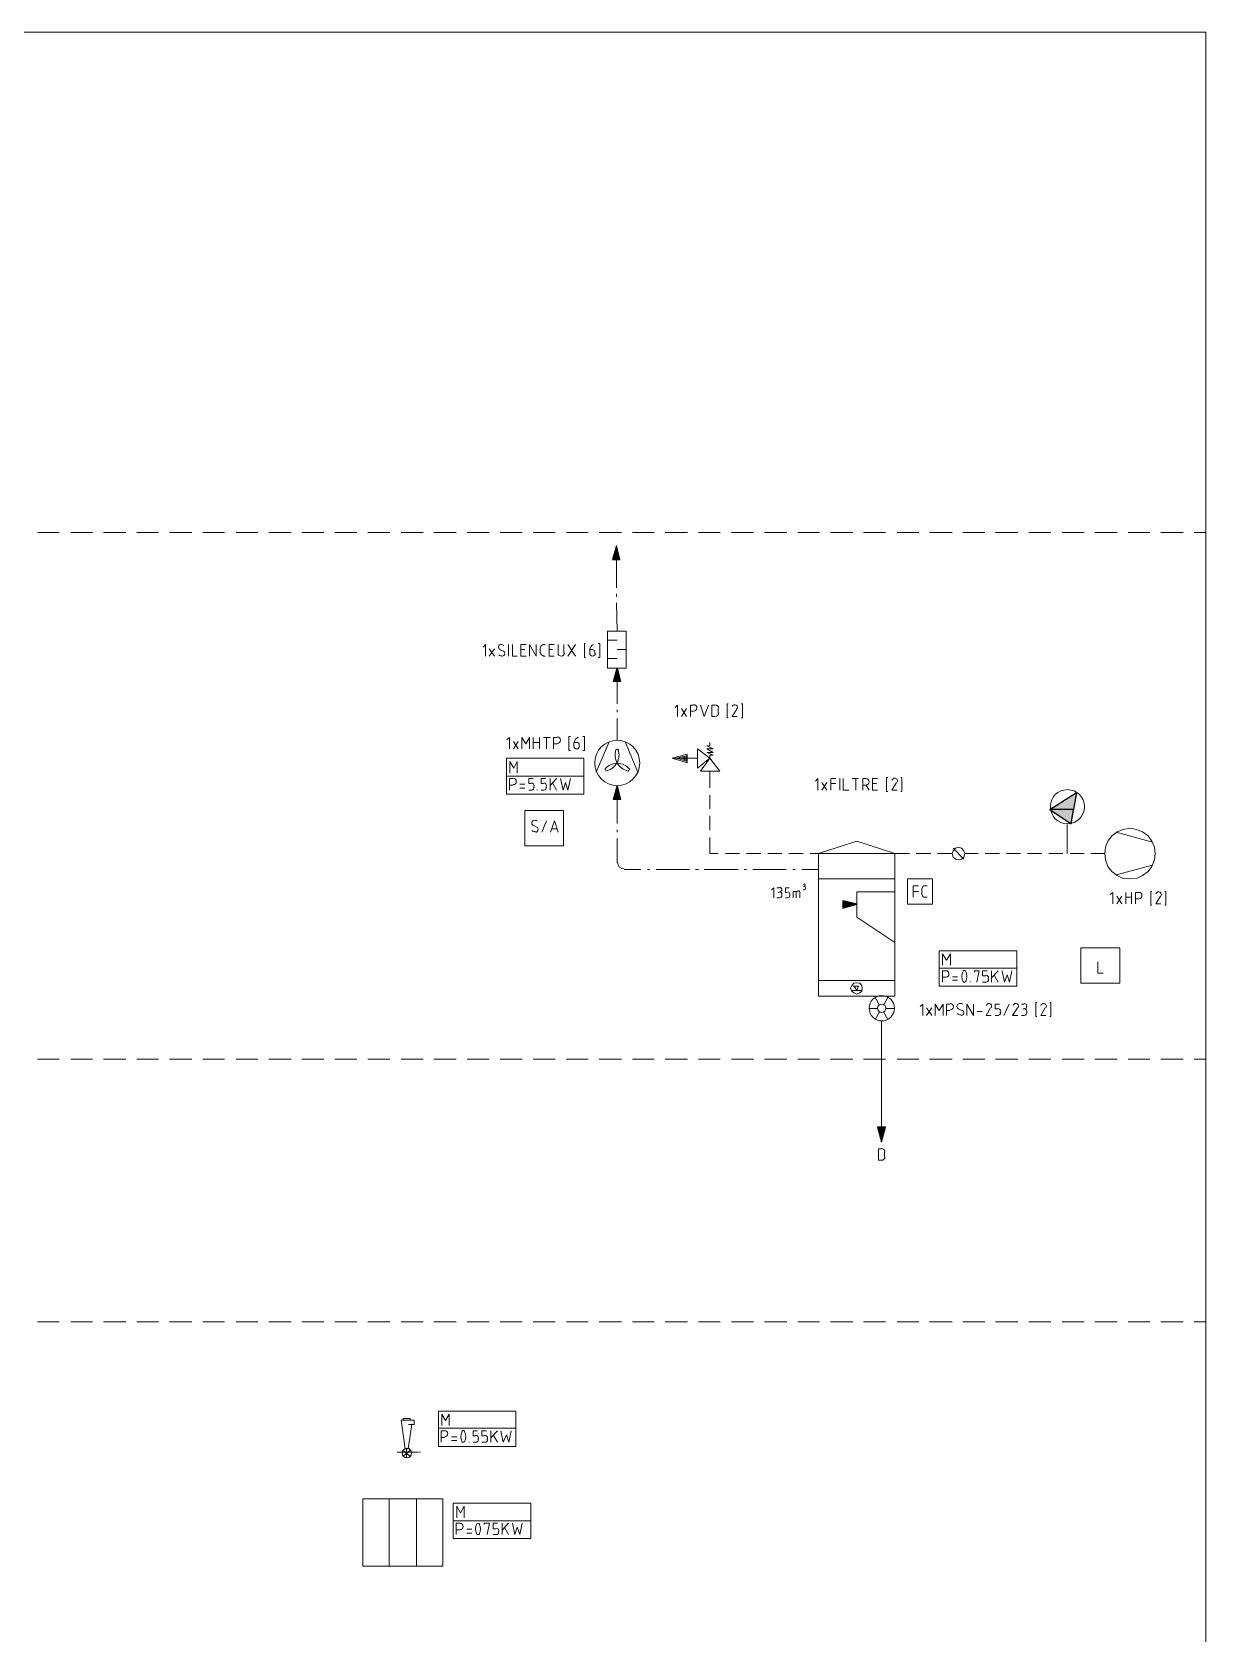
# Model space of a CAD drawing. Header units: millimetres. Extents: x 7 to 416, y 7 to 290.
# Drawn here: x 312.9 to 413.1, y 153.4 to 290.1 of the extents above; entities that cross this region are included whole.
import ezdxf

# ---------------------------------------------------------------- set-up
doc = ezdxf.new("R2010")
doc.units = ezdxf.units.MM
doc.header["$MEASUREMENT"] = 0
doc.layers.get('0').update_dxf_attribs({"linetype": 'CONTINUOUS'})

msp = doc.modelspace()

# ---------------------------------------------------------------- hatches: boundary and pattern name
at = {"true_color": 0x000006}
for points in [[(362.41, 245.07), (363.04, 245.07), (362.75, 246.24)], [(363.09, 234.68), (362.5, 234.68), (362.8, 235.82)], [(363.09, 224.6), (362.5, 224.6), (362.8, 225.74)], [(382.06, 215.96), (382.06, 215.32), (383.25, 215.67)]]:
    msp.add_hatch(color=0, dxfattribs=at).paths.add_polyline_path(points)
at = {"true_color": 0x000007}
h = msp.add_hatch(color=0, dxfattribs=at)
h.paths.add_polyline_path([(402.01, 225.2), (401.76, 223.76), (399.73, 223.76)])
h.paths.add_polyline_path([(401.76, 223.76), (399.73, 223.76), (401.55, 222.53)])
msp.add_hatch(color=0, dxfattribs=at).paths.add_polyline_path([(385.71, 196.64), (385.03, 196.64), (385.36, 195.38)])

# ---------------------------------------------------------------- linework, layer by layer
at = {"color": 0, "linetype": 'Continuous', "lineweight": 15, "true_color": 0x000007}
for points in [[(6.68, 6.59), (413.06, 6.59), (413.06, 290.09), (6.68, 290.09)], [(367.49, 228.12), (368.77, 228.46), (368.77, 227.73)], [(402.01, 225.2), (399.73, 223.76), (401.55, 222.53)], [(408.74, 219.98), (408.66, 220.53), (408.45, 221.04), (408.12, 221.51), (407.65, 221.85), (407.14, 222.05), (406.59, 222.15), (406, 222.05), (405.48, 221.85), (405.02, 221.51), (404.69, 221.04), (404.48, 220.53), (404.43, 219.98), (404.48, 219.44), (404.69, 218.88), (405.02, 218.46), (405.48, 218.11), (406, 217.87), (406.59, 217.82), (407.14, 217.87), (407.65, 218.11), (408.12, 218.46), (408.45, 218.88), (408.66, 219.44)], [(387.57, 215.67), (389.73, 215.67), (389.73, 217.82), (387.57, 217.82)], [(387.57, 215.67), (389.73, 215.67), (389.73, 217.82), (387.57, 217.82)], [(383.71, 208.5), (383.68, 208.72), (383.51, 208.93), (383.25, 208.96), (383, 208.93), (382.83, 208.72), (382.73, 208.5), (382.83, 208.25), (383, 208.09), (383.25, 208), (383.51, 208.09), (383.68, 208.25)]]:
    msp.add_lwpolyline(points, close=True, dxfattribs=at)
at = {"color": 0, "linetype": 'Continuous', "lineweight": 20, "true_color": 0xbababa}
for points in [[(313.32, 247.38), (315.17, 247.38), (315.17, 247.38)], [(316.15, 247.38), (318.02, 247.38), (318.02, 247.38)], [(318.95, 247.38), (320.85, 247.38), (320.85, 247.38)], [(321.79, 247.38), (323.65, 247.38), (323.65, 247.38)], [(324.59, 247.38), (326.49, 247.38), (326.49, 247.38)], [(327.42, 247.38), (329.29, 247.38), (329.29, 247.38)], [(330.27, 247.38), (332.12, 247.38), (332.12, 247.38)], [(333.06, 247.38), (334.96, 247.38), (334.96, 247.38)], [(335.89, 247.38), (337.76, 247.38), (337.76, 247.38)], [(338.69, 247.38), (340.59, 247.38), (340.59, 247.38)], [(341.53, 247.38), (343.39, 247.38), (343.39, 247.38)], [(344.36, 247.38), (346.23, 247.38), (346.23, 247.38)], [(347.16, 247.38), (349.06, 247.38), (349.06, 247.38)], [(350, 247.38), (351.86, 247.38), (351.86, 247.38)], [(352.8, 247.38), (354.7, 247.38), (354.7, 247.38)], [(355.63, 247.38), (357.5, 247.38), (357.5, 247.38)], [(358.48, 247.38), (360.33, 247.38), (360.33, 247.38)], [(361.27, 247.38), (363.18, 247.38), (363.18, 247.38)], [(364.1, 247.38), (365.97, 247.38), (365.97, 247.38)], [(366.9, 247.38), (368.8, 247.38), (368.8, 247.38)], [(369.74, 247.38), (371.6, 247.38), (371.6, 247.38)], [(372.57, 247.38), (374.44, 247.38), (374.44, 247.38)], [(375.37, 247.38), (377.27, 247.38), (377.27, 247.38)], [(378.22, 247.38), (380.07, 247.38), (380.07, 247.38)], [(381, 247.38), (382.92, 247.38), (382.92, 247.38)], [(383.84, 247.38), (385.71, 247.38), (385.71, 247.38)], [(386.69, 247.38), (388.54, 247.38), (388.54, 247.38)], [(389.47, 247.38), (391.39, 247.38), (391.39, 247.38)], [(392.31, 247.38), (394.18, 247.38), (394.18, 247.38)], [(395.11, 247.38), (397.01, 247.38), (397.01, 247.38)], [(397.94, 247.38), (399.81, 247.38), (399.81, 247.38)], [(400.79, 247.38), (402.66, 247.38), (402.66, 247.38)], [(403.58, 247.38), (405.48, 247.38), (405.48, 247.38)], [(406.41, 247.38), (408.28, 247.38), (408.28, 247.38)], [(409.21, 247.38), (411.13, 247.38), (411.13, 247.38)], [(412.05, 247.38), (413.06, 247.38), (413.06, 247.38)], [(313.32, 202.44), (315.17, 202.44), (315.17, 202.44)], [(316.15, 202.44), (318.02, 202.44), (318.02, 202.44)], [(318.95, 202.44), (320.85, 202.44), (320.85, 202.44)], [(321.79, 202.44), (323.65, 202.44), (323.65, 202.44)], [(324.59, 202.44), (326.49, 202.44), (326.49, 202.44)], [(327.42, 202.44), (329.29, 202.44), (329.29, 202.44)], [(330.27, 202.44), (332.12, 202.44), (332.12, 202.44)], [(333.06, 202.44), (334.96, 202.44), (334.96, 202.44)], [(335.89, 202.44), (337.76, 202.44), (337.76, 202.44)], [(338.69, 202.44), (340.59, 202.44), (340.59, 202.44)], [(341.53, 202.44), (343.39, 202.44), (343.39, 202.44)], [(344.36, 202.44), (346.23, 202.44), (346.23, 202.44)], [(347.16, 202.44), (349.06, 202.44), (349.06, 202.44)], [(350, 202.44), (351.86, 202.44), (351.86, 202.44)], [(352.8, 202.44), (354.7, 202.44), (354.7, 202.44)], [(355.63, 202.44), (357.5, 202.44), (357.5, 202.44)], [(358.48, 202.44), (360.33, 202.44), (360.33, 202.44)], [(361.27, 202.44), (363.18, 202.44), (363.18, 202.44)], [(364.1, 202.44), (365.97, 202.44), (365.97, 202.44)], [(366.9, 202.44), (368.8, 202.44), (368.8, 202.44)], [(369.74, 202.44), (371.6, 202.44), (371.6, 202.44)], [(372.57, 202.44), (374.44, 202.44), (374.44, 202.44)], [(375.37, 202.44), (377.27, 202.44), (377.27, 202.44)], [(378.22, 202.44), (380.07, 202.44), (380.07, 202.44)], [(381, 202.44), (382.92, 202.44), (382.92, 202.44)], [(383.84, 202.44), (385.71, 202.44), (385.71, 202.44)], [(386.69, 202.44), (388.54, 202.44), (388.54, 202.44)], [(389.47, 202.44), (391.39, 202.44), (391.39, 202.44)], [(392.31, 202.44), (394.18, 202.44), (394.18, 202.44)], [(395.11, 202.44), (397.01, 202.44), (397.01, 202.44)], [(397.94, 202.44), (399.81, 202.44), (399.81, 202.44)], [(400.79, 202.44), (402.66, 202.44), (402.66, 202.44)], [(403.58, 202.44), (405.48, 202.44), (405.48, 202.44)], [(406.41, 202.44), (408.28, 202.44), (408.28, 202.44)], [(409.21, 202.44), (411.13, 202.44), (411.13, 202.44)], [(412.05, 202.44), (413.06, 202.44), (413.06, 202.44)], [(313.32, 180.04), (315.17, 180.04), (315.17, 180.04)], [(316.15, 180.04), (318.02, 180.04), (318.02, 180.04)], [(318.95, 180.04), (320.85, 180.04), (320.85, 180.04)], [(321.79, 180.04), (323.65, 180.04), (323.65, 180.04)], [(324.59, 180.04), (326.49, 180.04), (326.49, 180.04)], [(327.42, 180.04), (329.29, 180.04), (329.29, 180.04)], [(330.27, 180.04), (332.12, 180.04), (332.12, 180.04)], [(333.06, 180.04), (334.96, 180.04), (334.96, 180.04)], [(335.89, 180.04), (337.76, 180.04), (337.76, 180.04)], [(338.69, 180.04), (340.59, 180.04), (340.59, 180.04)], [(341.53, 180.04), (343.39, 180.04), (343.39, 180.04)], [(344.36, 180.04), (346.23, 180.04), (346.23, 180.04)], [(347.16, 180.04), (349.06, 180.04), (349.06, 180.04)], [(350, 180.04), (351.86, 180.04), (351.86, 180.04)], [(352.8, 180.04), (354.7, 180.04), (354.7, 180.04)], [(355.63, 180.04), (357.5, 180.04), (357.5, 180.04)], [(358.48, 180.04), (360.33, 180.04), (360.33, 180.04)], [(361.27, 180.04), (363.18, 180.04), (363.18, 180.04)], [(364.1, 180.04), (365.97, 180.04), (365.97, 180.04)], [(366.9, 180.04), (368.8, 180.04), (368.8, 180.04)], [(369.74, 180.04), (371.6, 180.04), (371.6, 180.04)], [(372.57, 180.04), (374.44, 180.04), (374.44, 180.04)], [(375.37, 180.04), (377.27, 180.04), (377.27, 180.04)], [(378.22, 180.04), (380.07, 180.04), (380.07, 180.04)], [(381, 180.04), (382.92, 180.04), (382.92, 180.04)], [(383.84, 180.04), (385.71, 180.04), (385.71, 180.04)], [(386.69, 180.04), (388.54, 180.04), (388.54, 180.04)], [(389.47, 180.04), (391.39, 180.04), (391.39, 180.04)], [(392.31, 180.04), (394.18, 180.04), (394.18, 180.04)], [(395.11, 180.04), (397.01, 180.04), (397.01, 180.04)], [(397.94, 180.04), (399.81, 180.04), (399.81, 180.04)], [(400.79, 180.04), (402.66, 180.04), (402.66, 180.04)], [(403.58, 180.04), (405.48, 180.04), (405.48, 180.04)], [(406.41, 180.04), (408.28, 180.04), (408.28, 180.04)], [(409.21, 180.04), (411.13, 180.04), (411.13, 180.04)], [(412.05, 180.04), (413.06, 180.04), (413.06, 180.04)]]:
    msp.add_lwpolyline(points, dxfattribs=at)
at = {"color": 0, "linetype": 'Continuous', "lineweight": -2, "true_color": 0x000006}
for points in [[(362.41, 245.07), (363.04, 245.07), (362.75, 246.24)], [(363.09, 234.68), (362.5, 234.68), (362.8, 235.82)], [(363.09, 224.6), (362.5, 224.6), (362.8, 225.74)], [(382.06, 215.96), (382.06, 215.32), (383.25, 215.67)]]:
    msp.add_lwpolyline(points, close=True, dxfattribs=at)
at = {"color": 0, "linetype": 'Continuous', "lineweight": 15, "true_color": 0x000006}
for points in [[(362.75, 242.65), (362.75, 245.07), (362.75, 245.07)], [(362.75, 241.89), (362.75, 242.14), (362.75, 242.14)], [(362.8, 238.96), (362.75, 241.38), (362.75, 241.38)], [(362.8, 238.2), (361.98, 238.2), (361.98, 238.2)], [(362.8, 236.63), (361.98, 236.63), (361.98, 236.63)], [(363.56, 237.39), (362.8, 237.39), (362.8, 237.39)], [(362.8, 232.77), (362.8, 234.68), (362.8, 234.68)], [(362.8, 232.06), (362.8, 232.26), (362.8, 232.26)], [(362.8, 229.65), (362.8, 231.5), (362.8, 231.5)], [(361.01, 226.93), (362.12, 229.51), (362.12, 229.51)], [(363.47, 229.51), (364.57, 226.93), (364.57, 226.93)], [(363.85, 227.23), (363.84, 227.23), (363.84, 227.23)], [(370.7, 225.61), (370.7, 227.02), (370.7, 227.02)], [(362.8, 222.56), (362.8, 224.6), (362.8, 224.6)], [(370.7, 223.79), (370.7, 224.98), (370.7, 224.98)], [(370.7, 221.97), (370.7, 223.21), (370.7, 223.21)], [(362.8, 221.8), (362.8, 222.02), (362.8, 222.02)], [(362.8, 219.22), (362.8, 221.26), (362.8, 221.26)], [(371.43, 219.98), (370.7, 219.98), (370.7, 221.37)], [(392.4, 219.52), (391.47, 220.45), (391.47, 220.45)], [(373.25, 219.98), (372.06, 219.98), (372.06, 219.98)], [(375.07, 219.98), (373.85, 219.98), (373.85, 219.98)], [(376.86, 219.98), (375.67, 219.98), (375.67, 219.98)], [(378.68, 219.98), (377.44, 219.98), (377.44, 219.98)], [(379.99, 219.98), (379.28, 219.98), (379.28, 219.98)], [(386.51, 219.98), (387.75, 219.98), (387.75, 219.98)], [(388.33, 219.98), (389.57, 219.98), (389.57, 219.98)], [(390.15, 219.98), (391.39, 219.98), (391.39, 219.98)], [(392.48, 219.98), (393.62, 219.98), (393.62, 219.98)], [(394.22, 219.98), (395.44, 219.98), (395.44, 219.98)], [(396.04, 219.98), (397.23, 219.98), (397.23, 219.98)], [(397.82, 219.98), (399.05, 219.98), (399.05, 219.98)], [(399.64, 219.98), (400.84, 219.98), (400.84, 219.98)], [(401.46, 219.98), (402.66, 219.98), (402.66, 219.98)], [(403.23, 219.98), (404.43, 219.98), (404.43, 219.98)], [(364.83, 218.63), (363.39, 218.63), (363.39, 218.63)], [(365.59, 218.63), (365.38, 218.63), (365.38, 218.63)], [(368.97, 218.63), (366.14, 218.63), (366.14, 218.63)], [(369.74, 218.63), (369.48, 218.63), (369.48, 218.63)], [(373.12, 218.63), (370.24, 218.63), (370.24, 218.63)], [(373.85, 218.63), (373.63, 218.63), (373.63, 218.63)], [(377.24, 218.63), (374.39, 218.63), (374.39, 218.63)], [(378, 218.63), (377.79, 218.63), (377.79, 218.63)], [(379.99, 218.63), (378.55, 218.63), (378.55, 218.63)], [(403.83, 210.75), (403.83, 209.77), (404.29, 209.77)]]:
    msp.add_lwpolyline(points, dxfattribs=at)
at = {"color": 0, "linetype": 'Continuous', "lineweight": 15, "true_color": 0x000007}
for points in [[(360.11, 237.9), (360, 237.9), (360, 236.71), (360.11, 236.71)], [(361.17, 237.9), (361.31, 237.9), (361.31, 236.71), (361.17, 236.71)], [(351.56, 236.84), (351.56, 237.82), (351.35, 237.61)], [(351.86, 236.84), (352.32, 237.47), (352.32, 237.47)], [(351.86, 237.47), (352.32, 236.84), (352.32, 236.84)], [(352.75, 237.39), (353.05, 237.26), (353.05, 237.26)], [(353.51, 236.84), (353.51, 237.82), (353.51, 237.82)], [(353.86, 237.82), (353.86, 236.84), (354.27, 236.84)], [(355.03, 236.84), (354.57, 236.84), (354.57, 237.82), (355.03, 237.82)], [(354.92, 237.39), (354.57, 237.39), (354.57, 237.39)], [(355.33, 236.84), (355.33, 237.82), (355.88, 236.84), (355.88, 237.82)], [(356.23, 237.09), (356.23, 237.56), (356.23, 237.56)], [(356.47, 237.82), (356.64, 237.82), (356.64, 237.82)], [(356.64, 236.84), (356.47, 236.84), (356.47, 236.84)], [(357.42, 236.84), (356.99, 236.84), (356.99, 237.82), (357.42, 237.82)], [(357.29, 237.39), (356.99, 237.39), (356.99, 237.39)], [(357.75, 237.82), (357.75, 237.09), (357.75, 237.09)], [(358.26, 237.09), (358.26, 237.82), (358.26, 237.82)], [(358.59, 237.82), (359.24, 236.84), (359.24, 236.84)], [(359.24, 237.82), (358.59, 236.84), (358.59, 236.84)], [(360.46, 237.39), (360.46, 237.06), (360.46, 237.06)], [(360.68, 237.39), (360.46, 237.39), (360.46, 237.39)], [(360.88, 237.06), (360.88, 237.14), (360.88, 237.14)], [(367.96, 231.68), (367.96, 232.64), (367.74, 232.44)], [(369.07, 231.68), (369.07, 232.64), (369.31, 232.64)], [(369.91, 232.64), (370.24, 231.68), (370.59, 232.64)], [(371.13, 232.64), (370.89, 232.64), (370.89, 231.68)], [(372.28, 232.77), (372.19, 232.77), (372.19, 231.58), (372.28, 231.58)], [(373.38, 232.77), (373.5, 232.77), (373.5, 231.58), (373.38, 231.58)], [(368.29, 231.68), (368.72, 232.36), (368.72, 232.36)], [(368.29, 232.36), (368.72, 231.68), (368.72, 231.68)], [(369.31, 232.15), (369.07, 232.15), (369.07, 232.15)], [(370.89, 231.68), (371.13, 231.68), (371.13, 231.68)], [(371.43, 231.96), (371.43, 232.36), (371.43, 232.36)], [(373.04, 232.36), (372.62, 231.68), (373.04, 231.68)], [(353.6, 228.92), (353.6, 229.89), (353.38, 229.68)], [(354.65, 228.92), (354.65, 229.89), (355, 229.35), (355.33, 229.89), (355.33, 228.92)], [(355.63, 228.92), (355.63, 229.89), (355.63, 229.89)], [(356.18, 229.89), (356.18, 228.92), (356.18, 228.92)], [(356.52, 229.89), (357.07, 229.89), (357.07, 229.89)], [(356.77, 228.92), (356.77, 229.89), (356.77, 229.89)], [(357.37, 228.92), (357.37, 229.89), (357.67, 229.89)], [(358.81, 229.98), (358.68, 229.98), (358.68, 228.79), (358.81, 228.79)], [(359.87, 229.98), (360, 229.98), (360, 228.79), (359.87, 228.79)], [(353.94, 228.92), (354.36, 229.56), (354.36, 229.56)], [(353.94, 229.56), (354.36, 228.92), (354.36, 228.92)], [(355.63, 229.46), (356.18, 229.46), (356.18, 229.46)], [(357.67, 229.35), (357.37, 229.35), (357.37, 229.35)], [(359.11, 229.46), (359.11, 229.13), (359.11, 229.13)], [(359.32, 229.46), (359.11, 229.46), (359.11, 229.46)], [(359.57, 229.13), (359.57, 229.27), (359.57, 229.27)], [(367.49, 228.12), (368.29, 228.12), (368.59, 227.99), (368.59, 228.21), (368.29, 228.12), (367.87, 228.12), (368.69, 228.32), (368.69, 227.86), (367.87, 228.12)], [(371.56, 227.02), (370.7, 228.12), (369.65, 227.26), (369.65, 228.92), (370.7, 228.12), (370.7, 228.37), (371, 228.37), (370.46, 228.62), (371, 228.62), (370.46, 228.92), (371, 228.92), (370.46, 229.18), (370.7, 229.18), (370.7, 229.46)], [(368.34, 228.12), (368.29, 228.12), (368.29, 228.12)], [(368.34, 228.12), (369.65, 228.12), (369.65, 228.12)], [(371.56, 227.02), (369.91, 227.02), (370.7, 228.12)], [(379.94, 225.41), (379.94, 226.39), (379.74, 226.17)], [(380.28, 225.41), (380.71, 226.04), (380.71, 226.04)], [(380.28, 226.04), (380.71, 225.41), (380.71, 225.41)], [(381.05, 225.41), (381.05, 226.39), (381.48, 226.39)], [(381.05, 225.96), (381.48, 225.96), (381.48, 225.96)], [(381.81, 225.41), (381.81, 226.39), (381.81, 226.39)], [(382.1, 226.39), (382.1, 225.41), (382.57, 225.41)], [(382.87, 226.39), (383.41, 226.39), (383.41, 226.39)], [(383.16, 225.41), (383.16, 226.39), (383.16, 226.39)], [(383.76, 225.41), (383.76, 226.39), (384.01, 226.39)], [(384.01, 225.82), (383.76, 225.82), (383.76, 225.82)], [(384.06, 225.82), (384.31, 225.41), (384.31, 225.41)], [(385.03, 225.41), (384.6, 225.41), (384.6, 226.39), (385.03, 226.39)], [(384.95, 225.96), (384.6, 225.96), (384.6, 225.96)], [(385.91, 226.47), (385.79, 226.47), (385.79, 225.28), (385.91, 225.28)], [(386.64, 226.04), (386.26, 225.41), (386.69, 225.41)], [(387.02, 226.47), (387.1, 226.47), (387.1, 225.28), (387.02, 225.28)], [(401.22, 219.98), (401.22, 222.48), (401.22, 222.48)], [(408.5, 220.96), (405.4, 221.8), (405.4, 221.8)], [(386.51, 219.98), (383.25, 221.04), (379.99, 219.98), (379.99, 209.15), (386.51, 209.15)], [(386.51, 219.98), (383.25, 221.04), (379.99, 219.98), (379.99, 209.15), (386.51, 209.15)], [(379.99, 219.98), (386.51, 219.98), (386.51, 219.98)], [(379.99, 219.98), (386.51, 219.98), (386.51, 219.98)], [(386.51, 219.98), (386.51, 209.15), (386.51, 209.15)], [(386.51, 219.98), (386.51, 209.15), (386.51, 209.15)], [(408.5, 219.01), (405.4, 218.16), (405.4, 218.16)], [(379.99, 217.82), (386.51, 217.82), (386.51, 217.82)], [(379.99, 217.82), (386.51, 217.82), (386.51, 217.82)], [(386.51, 216.72), (383.25, 216.72), (383.25, 214.56), (386.51, 212.41)], [(386.51, 216.72), (383.25, 216.72), (383.25, 214.56), (386.51, 212.41)], [(388.08, 216.26), (388.08, 217.24), (388.51, 217.24)], [(388.08, 216.26), (388.08, 217.24), (388.51, 217.24)], [(388.08, 216.76), (388.51, 216.76), (388.51, 216.76)], [(388.08, 216.76), (388.51, 216.76), (388.51, 216.76)], [(388.81, 216.48), (388.81, 216.97), (388.81, 216.97)], [(388.81, 216.48), (388.81, 216.97), (388.81, 216.97)], [(389.05, 217.24), (389.27, 217.24), (389.27, 217.24)], [(389.05, 217.24), (389.27, 217.24), (389.27, 217.24)], [(389.27, 216.26), (389.05, 216.26), (389.05, 216.26)], [(389.27, 216.26), (389.05, 216.26), (389.05, 216.26)], [(405.1, 215.7), (405.1, 216.67), (404.89, 216.48)], [(405.45, 215.7), (405.87, 216.34), (405.87, 216.34)], [(405.45, 216.34), (405.87, 215.7), (405.87, 215.7)], [(406.21, 215.7), (406.21, 216.67), (406.21, 216.67)], [(406.21, 216.26), (406.71, 216.26), (406.71, 216.26)], [(406.71, 216.67), (406.71, 215.7), (406.71, 215.7)], [(407.06, 215.7), (407.06, 216.67), (407.3, 216.67)], [(407.3, 216.13), (407.06, 216.13), (407.06, 216.13)], [(408.45, 216.76), (408.36, 216.76), (408.36, 215.58), (408.45, 215.58)], [(409.17, 216.34), (408.79, 215.7), (409.21, 215.7)], [(409.56, 216.76), (409.64, 216.76), (409.64, 215.58), (409.56, 215.58)], [(379.99, 209.15), (379.99, 207.82), (386.51, 207.82), (386.51, 209.15)], [(383.68, 208.29), (382.83, 208.29), (382.83, 208.29)], [(382.95, 208.67), (383.41, 208.67), (383.25, 208.29), (383.03, 208.67)], [(384.31, 206.76), (385.03, 206.76), (385.03, 206.76)], [(384.31, 206.76), (385.03, 206.76), (385.03, 206.76)], [(385.2, 207.06), (384.82, 207.71), (384.82, 207.71)], [(385.2, 207.06), (384.82, 207.71), (384.82, 207.71)], [(384.82, 205.84), (385.2, 206.47), (385.2, 206.47)], [(384.82, 205.84), (385.2, 206.47), (385.2, 206.47)], [(385.53, 207.06), (385.91, 207.71), (385.91, 207.71)], [(385.53, 207.06), (385.91, 207.71), (385.91, 207.71)], [(385.91, 205.84), (385.53, 206.47), (385.53, 206.47)], [(385.91, 205.84), (385.53, 206.47), (385.53, 206.47)], [(385.71, 206.76), (386.47, 206.76), (386.47, 206.76)], [(385.71, 206.76), (386.47, 206.76), (386.47, 206.76)], [(388.89, 206.17), (388.89, 207.14), (388.67, 206.95)], [(389.22, 206.17), (389.65, 206.81), (389.65, 206.81)], [(389.22, 206.81), (389.65, 206.17), (389.65, 206.17)], [(389.95, 206.17), (389.95, 207.14), (390.28, 206.6), (390.63, 207.14), (390.63, 206.17)], [(390.92, 206.17), (390.92, 207.14), (391.21, 207.14)], [(391.21, 206.6), (390.92, 206.6), (390.92, 206.6)], [(391.93, 206.73), (392.23, 206.6), (392.23, 206.6)], [(392.64, 206.17), (392.64, 207.14), (393.21, 206.17), (393.21, 207.14)], [(393.54, 206.51), (393.97, 206.51), (393.97, 206.51)], [(394.68, 206.81), (394.3, 206.17), (394.73, 206.17)], [(395.28, 206.73), (395.06, 206.73), (395.06, 207.14), (395.44, 207.14)], [(395.49, 206.38), (395.49, 206.51), (395.49, 206.51)], [(395.82, 206.17), (396.25, 207.14), (396.25, 207.14)], [(396.98, 206.81), (396.55, 206.17), (397.01, 206.17)], [(397.31, 207.14), (397.53, 207.14), (397.53, 207.14)], [(397.53, 206.73), (397.44, 206.73), (397.44, 206.73)], [(397.77, 206.51), (397.77, 206.38), (397.77, 206.38)], [(398.62, 207.28), (398.54, 207.28), (398.54, 206.08), (398.62, 206.08)], [(399.35, 206.81), (398.97, 206.17), (399.4, 206.17)], [(399.73, 207.28), (399.81, 207.28), (399.81, 206.08), (399.73, 206.08)], [(385.36, 205.67), (385.36, 196.64), (385.36, 196.64)], [(395.06, 206.17), (395.28, 206.17), (395.28, 206.17)], [(397.53, 206.17), (397.31, 206.17), (397.31, 206.17)], [(385.33, 194.78), (385.12, 194.78), (385.12, 193.81)], [(385.63, 194.11), (385.63, 194.49), (385.63, 194.49)], [(385.12, 193.81), (385.33, 193.81), (385.33, 193.81)]]:
    msp.add_lwpolyline(points, dxfattribs=at)
at = {"color": 0, "linetype": 'Continuous', "lineweight": 15, "true_color": 0x000006}
for points in [[(363.56, 238.96), (361.98, 238.96), (361.98, 235.82), (363.56, 235.82)], [(392.48, 219.98), (392.4, 220.23), (392.18, 220.45), (391.93, 220.53), (391.69, 220.45), (391.47, 220.23), (391.39, 219.98), (391.47, 219.69), (391.69, 219.52), (391.93, 219.44), (392.18, 219.52), (392.4, 219.69)], [(402.39, 208.93), (405.7, 208.93), (405.7, 211.94), (402.39, 211.94)]]:
    msp.add_lwpolyline(points, close=True, dxfattribs=at)
at = {"color": 0, "linetype": 'Continuous', "lineweight": 15, "true_color": 0x000005}
for points in [[(353.35, 225.06), (359.95, 225.06), (359.95, 228.12), (353.35, 228.12)], [(390.28, 208.67), (396.93, 208.67), (396.93, 211.68), (390.28, 211.68)], [(347.54, 169.4), (354.14, 169.4), (354.14, 172.41), (347.54, 172.41)], [(348.81, 161.53), (355.42, 161.53), (355.42, 164.54), (348.81, 164.54)]]:
    msp.add_lwpolyline(points, close=True, dxfattribs=at)
for points in [[(353.65, 226.85), (353.65, 227.83), (353.98, 227.26), (354.27, 227.83), (354.27, 226.85)], [(353.35, 226.59), (359.95, 226.59), (359.95, 226.59)], [(353.6, 225.41), (353.6, 226.39), (353.89, 226.39)], [(353.89, 225.82), (353.6, 225.82), (353.6, 225.82)], [(354.92, 225.91), (354.49, 225.91), (354.49, 225.91)], [(354.49, 225.58), (354.92, 225.58), (354.92, 225.58)], [(355.47, 225.96), (355.25, 225.96), (355.25, 226.39), (355.63, 226.39)], [(355.68, 225.61), (355.68, 225.74), (355.68, 225.74)], [(356.52, 225.96), (356.31, 225.96), (356.31, 226.39), (356.69, 226.39)], [(356.74, 225.61), (356.74, 225.74), (356.74, 225.74)], [(357.07, 225.41), (357.07, 226.39), (357.07, 226.39)], [(357.62, 226.39), (357.07, 225.79), (357.07, 225.79)], [(357.29, 226.01), (357.62, 225.41), (357.62, 225.41)], [(357.96, 226.39), (358.18, 225.41), (358.38, 226.04), (358.59, 225.41), (358.81, 226.39)], [(355.25, 225.41), (355.47, 225.41), (355.47, 225.41)], [(355.98, 225.41), (355.98, 225.44), (355.98, 225.44)], [(356.31, 225.41), (356.52, 225.41), (356.52, 225.41)], [(390.58, 210.45), (390.58, 211.43), (390.92, 210.88), (391.25, 211.43), (391.25, 210.45)], [(390.28, 210.2), (396.93, 210.2), (396.93, 210.2)], [(390.58, 209.01), (390.58, 209.99), (390.82, 209.99)], [(390.82, 209.44), (390.58, 209.44), (390.58, 209.44)], [(391.85, 209.48), (391.42, 209.48), (391.42, 209.48)], [(391.42, 209.18), (391.85, 209.18), (391.85, 209.18)], [(393.51, 209.01), (393.7, 209.99), (393.29, 209.99), (393.29, 209.86)], [(394.27, 209.56), (394, 209.56), (394, 209.99), (394.38, 209.99)], [(394.48, 209.23), (394.48, 209.34), (394.48, 209.34)], [(394.76, 209.01), (394.76, 209.99), (394.76, 209.99)], [(395.33, 209.99), (394.76, 209.39), (394.76, 209.39)], [(394.98, 209.61), (395.33, 209.01), (395.33, 209.01)], [(395.66, 209.99), (395.87, 209.01), (396.09, 209.64), (396.3, 209.01), (396.5, 209.99)], [(392.94, 209.01), (392.94, 209.06), (392.94, 209.06)], [(394, 209.01), (394.27, 209.01), (394.27, 209.01)], [(347.54, 170.94), (354.14, 170.94), (354.14, 170.94)], [(347.84, 171.19), (347.84, 172.16), (348.14, 171.6), (348.47, 172.16), (348.47, 171.19)], [(347.79, 169.75), (347.79, 170.73), (348.05, 170.73)], [(348.05, 170.16), (347.79, 170.16), (347.79, 170.16)], [(349.11, 170.21), (348.65, 170.21), (348.65, 170.21)], [(348.65, 169.91), (349.11, 169.91), (349.11, 169.91)], [(350.17, 169.75), (350.17, 169.78), (350.17, 169.78)], [(350.72, 170.29), (350.5, 170.29), (350.5, 170.73), (350.88, 170.73)], [(350.5, 169.75), (350.72, 169.75), (350.72, 169.75)], [(350.93, 169.96), (350.93, 170.08), (350.93, 170.08)], [(351.48, 170.29), (351.26, 170.29), (351.26, 170.73), (351.64, 170.73)], [(351.26, 169.75), (351.48, 169.75), (351.48, 169.75)], [(351.69, 169.96), (351.69, 170.08), (351.69, 170.08)], [(352.02, 169.75), (352.02, 170.73), (352.02, 170.73)], [(352.59, 170.73), (352.02, 170.13), (352.02, 170.13)], [(352.24, 170.34), (352.59, 169.75), (352.59, 169.75)], [(352.88, 170.73), (353.08, 169.75), (353.35, 170.38), (353.56, 169.75), (353.76, 170.73)], [(349.11, 163.31), (349.11, 164.29), (349.44, 163.73), (349.74, 164.29), (349.74, 163.31)], [(348.81, 163.05), (355.42, 163.05), (355.42, 163.05)], [(349.06, 161.87), (349.06, 162.85), (349.36, 162.85)], [(351.69, 161.87), (351.91, 162.85), (351.44, 162.85), (351.44, 162.72)], [(352.45, 162.37), (352.21, 162.37), (352.21, 162.85), (352.59, 162.85)], [(352.97, 161.87), (352.97, 162.85), (352.97, 162.85)], [(353.51, 162.85), (352.97, 162.25), (352.97, 162.25)], [(353.86, 162.85), (354.06, 161.87), (354.27, 162.5), (354.49, 161.87), (354.7, 162.85)], [(349.36, 162.29), (349.06, 162.29), (349.06, 162.29)], [(350.39, 162.34), (349.96, 162.34), (349.96, 162.34)], [(349.96, 161.99), (350.39, 161.99), (350.39, 161.99)], [(352.21, 161.87), (352.45, 161.87), (352.45, 161.87)], [(352.67, 162.07), (352.67, 162.17), (352.67, 162.17)], [(353.18, 162.47), (353.51, 161.87), (353.51, 161.87)]]:
    msp.add_lwpolyline(points, dxfattribs=at)
at = {"color": 0, "linetype": 'Continuous', "lineweight": 15, "true_color": 0x000004}
msp.add_lwpolyline([(367.49, 228.12), (367.87, 228.12), (367.87, 228.12)], dxfattribs=at)
at = {"color": 0, "linetype": 'Continuous', "lineweight": -2, "true_color": 0x000007}
for points in [[(402.01, 225.2), (401.76, 223.76), (399.73, 223.76)], [(401.76, 223.76), (399.73, 223.76), (401.55, 222.53)], [(385.71, 196.64), (385.03, 196.64), (385.36, 195.38)]]:
    msp.add_lwpolyline(points, close=True, dxfattribs=at)
at = {"color": 0, "linetype": 'Continuous', "lineweight": 15, "true_color": 0x000003}
msp.add_lwpolyline([(354.92, 220.66), (358.21, 220.66), (358.21, 223.67), (354.92, 223.67)], close=True, dxfattribs=at)
for points in [[(355.63, 222.4), (355.93, 222.23), (355.93, 222.23)], [(356.36, 221.8), (356.77, 222.78), (356.77, 222.78)], [(357.12, 221.8), (357.45, 222.78), (357.75, 221.8)], [(357.67, 222.1), (357.2, 222.1), (357.2, 222.1)]]:
    msp.add_lwpolyline(points, dxfattribs=at)
at = {"color": 0, "linetype": 'Continuous', "lineweight": 15, "true_color": 0x000001}
for points in [[(378.68, 217.35), (378.71, 217.35), (378.71, 217.35)], [(376.18, 216.21), (376.18, 217.05), (375.97, 216.89)], [(376.43, 217.05), (376.64, 217.05), (376.64, 217.05)], [(376.64, 216.21), (376.43, 216.21), (376.43, 216.21)], [(376.64, 216.67), (376.56, 216.67), (376.56, 216.67)], [(376.86, 216.51), (376.86, 216.38), (376.86, 216.38)], [(377.32, 216.67), (377.16, 216.67), (377.16, 217.05), (377.49, 217.05)], [(377.16, 216.21), (377.32, 216.21), (377.32, 216.21)], [(377.54, 216.38), (377.54, 216.51), (377.54, 216.51)], [(377.82, 216.21), (377.82, 216.76), (378.22, 216.76)], [(378.08, 216.21), (378.08, 216.76), (378.08, 216.76)], [(378.38, 216.59), (378.38, 216.21), (378.38, 216.21)], [(378.71, 216.89), (378.68, 216.89), (378.68, 216.89)], [(378.71, 217.19), (378.71, 217.2), (378.71, 217.2)]]:
    msp.add_lwpolyline(points, dxfattribs=at)
at = {"color": 0, "linetype": 'Continuous', "lineweight": 5, "true_color": 0x000007}
for points in [[(344.71, 169.2), (344.36, 171.65), (345.29, 171.65)], [(344.53, 171.78), (344.53, 171.65), (344.53, 171.65)], [(344.53, 171.78), (345.12, 171.78), (345.12, 171.78)], [(345.26, 171.27), (344.96, 169.2), (344.71, 169.2)], [(345.29, 171.65), (345.47, 171.65), (345.47, 171.27), (344.99, 171.27)], [(345.12, 171.78), (345.12, 171.65), (345.12, 171.65)], [(344.74, 168.91), (344.03, 168.91), (344.03, 168.91)], [(345.12, 169.07), (344.53, 168.56), (344.53, 168.56)], [(344.53, 169.07), (345.09, 168.56), (345.09, 168.56)], [(345.17, 168.91), (344.53, 168.91), (345.17, 168.91), (344.91, 168.91)], [(344.53, 168.91), (344.74, 168.91), (344.74, 168.91)], [(344.83, 168.43), (344.83, 169.2), (344.83, 169.2)], [(344.91, 168.91), (344.88, 168.91), (344.88, 168.91)], [(345.85, 168.91), (345.09, 168.91), (345.09, 168.91)], [(346.02, 168.91), (345.93, 168.91), (345.93, 168.91)], [(345.67, 159.19), (341.1, 159.19), (341.1, 164.92), (345.67, 164.92)], [(343.35, 164.92), (343.35, 159.19), (343.35, 159.19)], [(347.92, 164.92), (345.67, 164.92), (345.67, 159.19), (347.92, 159.19)], [(345.67, 164.92), (345.67, 159.19), (345.67, 159.19)], [(347.92, 164.92), (347.92, 159.19), (347.92, 159.19)]]:
    msp.add_lwpolyline(points, dxfattribs=at)
at = {"color": 0, "linetype": 'Continuous', "lineweight": 15, "true_color": 0x000007}
for points, knots in [([(352.9, 237.85), (352.78, 237.85), (352.7, 237.79), (352.67, 237.67), (352.67, 237.67), (352.65, 237.57), (352.7, 237.47), (352.8, 237.42)], [0, 0, 0, 0, 0.125, 0.125, 0.125, 0.125, 1, 1, 1, 1]), ([(352.98, 236.84), (353.1, 236.84), (353.18, 236.91), (353.21, 237.03), (353.21, 237.03), (353.23, 237.13), (353.18, 237.24), (353.08, 237.29)], [0, 0, 0, 0, 0.125, 0.125, 0.125, 0.125, 1, 1, 1, 1]), ([(357.75, 237.13), (357.75, 236.96), (357.88, 236.84), (358.03, 236.84), (358.03, 236.84), (358.18, 236.84), (358.29, 236.96), (358.29, 237.13)], [0, 0, 0, 0, 0.125, 0.125, 0.125, 0.125, 1, 1, 1, 1]), ([(360.46, 237.08), (360.46, 236.94), (360.56, 236.84), (360.69, 236.84), (360.69, 236.84), (360.83, 236.84), (360.93, 236.94), (360.93, 237.08)], [0, 0, 0, 0, 0.125, 0.125, 0.125, 0.125, 1, 1, 1, 1]), ([(360.88, 237.18), (360.89, 237.24), (360.88, 237.29), (360.83, 237.34), (360.83, 237.34), (360.79, 237.37), (360.73, 237.41), (360.66, 237.39)], [0, 0, 0, 0, 0.125, 0.125, 0.125, 0.125, 1, 1, 1, 1]), ([(369.33, 232.15), (369.48, 232.15), (369.61, 232.26), (369.61, 232.41), (369.61, 232.41), (369.61, 232.58), (369.48, 232.69), (369.33, 232.69)], [0, 0, 0, 0, 0.125, 0.125, 0.125, 0.125, 1, 1, 1, 1]), ([(373.05, 232.33), (373.09, 232.41), (373.09, 232.49), (373.05, 232.58), (373.05, 232.58), (373, 232.64), (372.94, 232.69), (372.86, 232.69)], [0, 0, 0, 0, 0.125, 0.125, 0.125, 0.125, 1, 1, 1, 1]), ([(357.68, 229.38), (357.83, 229.38), (357.96, 229.51), (357.96, 229.66), (357.96, 229.66), (357.96, 229.81), (357.83, 229.94), (357.68, 229.94)], [0, 0, 0, 0, 0.125, 0.125, 0.125, 0.125, 1, 1, 1, 1]), ([(359.11, 229.15), (359.11, 229.02), (359.2, 228.92), (359.34, 228.92), (359.34, 228.92), (359.47, 228.92), (359.57, 229.02), (359.57, 229.15)], [0, 0, 0, 0, 0.125, 0.125, 0.125, 0.125, 1, 1, 1, 1]), ([(359.57, 229.25), (359.59, 229.32), (359.55, 229.38), (359.52, 229.42), (359.52, 229.42), (359.47, 229.46), (359.42, 229.48), (359.35, 229.46)], [0, 0, 0, 0, 0.125, 0.125, 0.125, 0.125, 1, 1, 1, 1]), ([(384.04, 225.82), (384.19, 225.82), (384.31, 225.96), (384.31, 226.11), (384.31, 226.11), (384.31, 226.25), (384.19, 226.39), (384.04, 226.39)], [0, 0, 0, 0, 0.125, 0.125, 0.125, 0.125, 1, 1, 1, 1]), ([(386.69, 226.07), (386.74, 226.14), (386.74, 226.22), (386.69, 226.3), (386.69, 226.3), (386.66, 226.37), (386.57, 226.42), (386.49, 226.42)], [0, 0, 0, 0, 0.125, 0.125, 0.125, 0.125, 1, 1, 1, 1]), ([(402.69, 223.99), (402.69, 224.8), (402.04, 225.44), (401.23, 225.44), (401.23, 225.44), (400.42, 225.44), (399.78, 224.8), (399.78, 223.99), (399.78, 223.99), (399.78, 223.18), (400.42, 222.53), (401.23, 222.53), (401.23, 222.53), (402.04, 222.53), (402.69, 223.18), (402.69, 223.99)], [0, 0, 0, 0, 0.0625, 0.0625, 0.0625, 0.0625, 0.125, 0.125, 0.125, 0.125, 0.1875, 0.1875, 0.1875, 0.1875, 1, 1, 1, 1]), ([(407.34, 216.13), (407.49, 216.13), (407.6, 216.24), (407.6, 216.41), (407.6, 216.41), (407.6, 216.56), (407.49, 216.67), (407.34, 216.67)], [0, 0, 0, 0, 0.125, 0.125, 0.125, 0.125, 1, 1, 1, 1]), ([(409.22, 216.36), (409.27, 216.44), (409.27, 216.53), (409.22, 216.61), (409.22, 216.61), (409.19, 216.67), (409.11, 216.72), (409.03, 216.72)], [0, 0, 0, 0, 0.125, 0.125, 0.125, 0.125, 1, 1, 1, 1]), ([(386.47, 206.8), (386.47, 207.39), (385.99, 207.87), (385.38, 207.87), (385.38, 207.87), (384.79, 207.87), (384.31, 207.39), (384.31, 206.8), (384.31, 206.8), (384.31, 206.2), (384.79, 205.7), (385.38, 205.7), (385.38, 205.7), (385.99, 205.7), (386.47, 206.2), (386.47, 206.8)], [0, 0, 0, 0, 0.0625, 0.0625, 0.0625, 0.0625, 0.125, 0.125, 0.125, 0.125, 0.1875, 0.1875, 0.1875, 0.1875, 1, 1, 1, 1]), ([(386.47, 206.8), (386.47, 207.39), (385.99, 207.87), (385.38, 207.87), (385.38, 207.87), (384.79, 207.87), (384.31, 207.39), (384.31, 206.8), (384.31, 206.8), (384.31, 206.2), (384.79, 205.7), (385.38, 205.7), (385.38, 205.7), (385.99, 205.7), (386.47, 206.2), (386.47, 206.8)], [0, 0, 0, 0, 0.0625, 0.0625, 0.0625, 0.0625, 0.125, 0.125, 0.125, 0.125, 0.1875, 0.1875, 0.1875, 0.1875, 1, 1, 1, 1]), ([(385.74, 206.8), (385.74, 206.99), (385.58, 207.14), (385.38, 207.14), (385.38, 207.14), (385.18, 207.14), (385.03, 206.99), (385.03, 206.8), (385.03, 206.8), (385.03, 206.6), (385.18, 206.43), (385.38, 206.43), (385.38, 206.43), (385.58, 206.43), (385.74, 206.6), (385.74, 206.8)], [0, 0, 0, 0, 0.0625, 0.0625, 0.0625, 0.0625, 0.125, 0.125, 0.125, 0.125, 0.1875, 0.1875, 0.1875, 0.1875, 1, 1, 1, 1]), ([(385.74, 206.8), (385.74, 206.99), (385.58, 207.14), (385.38, 207.14), (385.38, 207.14), (385.18, 207.14), (385.03, 206.99), (385.03, 206.8), (385.03, 206.8), (385.03, 206.6), (385.18, 206.43), (385.38, 206.43), (385.38, 206.43), (385.58, 206.43), (385.74, 206.6), (385.74, 206.8)], [0, 0, 0, 0, 0.0625, 0.0625, 0.0625, 0.0625, 0.125, 0.125, 0.125, 0.125, 0.1875, 0.1875, 0.1875, 0.1875, 1, 1, 1, 1]), ([(391.24, 206.65), (391.39, 206.65), (391.5, 206.76), (391.5, 206.91), (391.5, 206.91), (391.5, 207.06), (391.39, 207.19), (391.24, 207.19)], [0, 0, 0, 0, 0.125, 0.125, 0.125, 0.125, 1, 1, 1, 1]), ([(392.03, 207.19), (391.93, 207.19), (391.83, 207.11), (391.82, 207.01), (391.82, 207.01), (391.78, 206.91), (391.83, 206.8), (391.93, 206.75)], [0, 0, 0, 0, 0.125, 0.125, 0.125, 0.125, 1, 1, 1, 1]), ([(392.16, 206.17), (392.28, 206.17), (392.36, 206.25), (392.4, 206.35), (392.4, 206.35), (392.41, 206.47), (392.36, 206.56), (392.26, 206.61)], [0, 0, 0, 0, 0.125, 0.125, 0.125, 0.125, 1, 1, 1, 1]), ([(394.73, 206.83), (394.78, 206.91), (394.78, 206.99), (394.75, 207.08), (394.75, 207.08), (394.7, 207.14), (394.61, 207.19), (394.53, 207.19)], [0, 0, 0, 0, 0.125, 0.125, 0.125, 0.125, 1, 1, 1, 1]), ([(397.03, 206.83), (397.06, 206.91), (397.06, 206.99), (397.03, 207.08), (397.03, 207.08), (396.98, 207.14), (396.91, 207.19), (396.83, 207.19)], [0, 0, 0, 0, 0.125, 0.125, 0.125, 0.125, 1, 1, 1, 1]), ([(397.54, 206.73), (397.67, 206.73), (397.77, 206.83), (397.77, 206.96), (397.77, 206.96), (397.77, 207.09), (397.67, 207.19), (397.54, 207.19)], [0, 0, 0, 0, 0.125, 0.125, 0.125, 0.125, 1, 1, 1, 1]), ([(399.4, 206.83), (399.45, 206.91), (399.45, 206.99), (399.4, 207.08), (399.4, 207.08), (399.36, 207.14), (399.28, 207.19), (399.2, 207.19)], [0, 0, 0, 0, 0.125, 0.125, 0.125, 0.125, 1, 1, 1, 1])]:
    msp.add_open_spline(points, degree=3, knots=knots, dxfattribs=at)
for points in [[(352.69, 236.94), (352.77, 236.88), (352.88, 236.84), (353, 236.84)], [(353.13, 237.75), (353.05, 237.8), (352.95, 237.82), (352.87, 237.82)], [(356.51, 237.82), (356.38, 237.82), (356.26, 237.7), (356.26, 237.59)], [(356.26, 237.13), (356.26, 236.99), (356.38, 236.88), (356.51, 236.88)], [(360.78, 237.84), (360.59, 237.77), (360.48, 237.59), (360.46, 237.41)], [(371.47, 232.38), (371.47, 232.54), (371.33, 232.69), (371.15, 232.69)], [(372.86, 232.69), (372.74, 232.69), (372.66, 232.63), (372.62, 232.53)], [(371.15, 231.68), (371.33, 231.68), (371.47, 231.81), (371.47, 232)], [(359.47, 229.91), (359.29, 229.85), (359.15, 229.68), (359.15, 229.48)], [(386.49, 226.42), (386.39, 226.42), (386.29, 226.35), (386.26, 226.25)], [(389.07, 217.24), (388.94, 217.24), (388.84, 217.12), (388.84, 217.01)], [(389.07, 217.24), (388.94, 217.24), (388.84, 217.12), (388.84, 217.01)], [(388.84, 216.49), (388.84, 216.36), (388.94, 216.26), (389.07, 216.26)], [(388.84, 216.49), (388.84, 216.36), (388.94, 216.26), (389.07, 216.26)], [(409.03, 216.72), (408.93, 216.72), (408.83, 216.66), (408.79, 216.56)], [(392.31, 207.14), (392.23, 207.18), (392.13, 207.19), (392.05, 207.19)], [(394.55, 207.19), (394.43, 207.19), (394.35, 207.13), (394.32, 207.03)], [(395.54, 206.53), (395.54, 206.66), (395.42, 206.76), (395.29, 206.76)], [(395.29, 206.17), (395.42, 206.17), (395.54, 206.28), (395.54, 206.42)], [(396.83, 207.19), (396.72, 207.19), (396.63, 207.13), (396.6, 207.03)], [(397.77, 206.53), (397.77, 206.66), (397.67, 206.76), (397.54, 206.76)], [(397.54, 206.17), (397.67, 206.17), (397.77, 206.28), (397.77, 206.42)], [(399.2, 207.19), (399.1, 207.19), (399, 207.13), (398.97, 207.03)], [(391.82, 206.33), (391.92, 206.27), (392.03, 206.22), (392.15, 206.22)], [(385.66, 194.5), (385.66, 194.68), (385.53, 194.82), (385.35, 194.82)], [(385.35, 193.81), (385.53, 193.81), (385.66, 193.96), (385.66, 194.12)]]:
    msp.add_open_spline(points, degree=3, dxfattribs=at)
at = {"color": 0, "linetype": 'Continuous', "lineweight": 15, "true_color": 0x000006}
msp.add_open_spline([(364.73, 227.71), (364.73, 228.79), (363.87, 229.65), (362.81, 229.65), (362.81, 229.65), (361.75, 229.65), (360.88, 228.79), (360.88, 227.71), (360.88, 227.71), (360.88, 226.65), (361.75, 225.79), (362.81, 225.79), (362.81, 225.79), (363.87, 225.79), (364.73, 226.65), (364.73, 227.71)], degree=3, knots=[0, 0, 0, 0, 0.0625, 0.0625, 0.0625, 0.0625, 0.125, 0.125, 0.125, 0.125, 0.1875, 0.1875, 0.1875, 0.1875, 1, 1, 1, 1], dxfattribs=at)
for points in [[(362.7, 228.85), (362.56, 228.47), (362.6, 228.06), (362.81, 227.71)], [(362.81, 228.89), (362.78, 228.89), (362.75, 228.87), (362.7, 228.87)], [(362.78, 227.71), (362.98, 228.06), (363.01, 228.47), (362.88, 228.85)], [(362.93, 228.87), (362.88, 228.87), (362.84, 228.89), (362.81, 228.89)], [(361.75, 227.23), (361.79, 227.16), (361.82, 227.1), (361.87, 227.03)], [(362.81, 227.69), (362.41, 227.69), (362.03, 227.51), (361.77, 227.21)], [(361.84, 227.03), (362.23, 227.12), (362.58, 227.36), (362.78, 227.71)], [(362.81, 227.71), (363.01, 227.36), (363.34, 227.12), (363.74, 227.03)], [(363.85, 227.21), (363.59, 227.51), (363.21, 227.69), (362.81, 227.69)], [(363.75, 227.03), (363.8, 227.1), (363.84, 227.16), (363.87, 227.23)], [(362.83, 219.24), (362.83, 218.92), (363.09, 218.68), (363.41, 218.68)]]:
    msp.add_open_spline(points, degree=3, dxfattribs=at)
at = {"color": 0, "linetype": 'Continuous', "lineweight": 15, "true_color": 0x000005}
for points in [[(353.91, 225.87), (354.08, 225.87), (354.19, 225.99), (354.19, 226.14), (354.19, 226.14), (354.19, 226.3), (354.08, 226.42), (353.91, 226.42)], [(390.86, 209.44), (391.01, 209.44), (391.12, 209.56), (391.12, 209.71), (391.12, 209.71), (391.12, 209.86), (391.01, 209.99), (390.86, 209.99)], [(392.55, 209.97), (392.51, 210.01), (392.46, 210.02), (392.41, 210.02), (392.41, 210.02), (392.38, 210.02), (392.33, 210.01), (392.3, 209.97)], [(392.3, 209.08), (392.33, 209.03), (392.38, 209.01), (392.41, 209.01), (392.41, 209.01), (392.46, 209.01), (392.51, 209.03), (392.55, 209.08)], [(348.07, 170.21), (348.22, 170.21), (348.35, 170.33), (348.35, 170.49), (348.35, 170.49), (348.35, 170.64), (348.22, 170.76), (348.07, 170.76)], [(349.76, 170.71), (349.72, 170.74), (349.69, 170.76), (349.64, 170.76), (349.64, 170.76), (349.59, 170.76), (349.54, 170.74), (349.53, 170.71)], [(349.53, 169.8), (349.54, 169.77), (349.59, 169.75), (349.64, 169.75), (349.64, 169.75), (349.69, 169.75), (349.72, 169.77), (349.76, 169.8)], [(349.38, 162.29), (349.54, 162.29), (349.66, 162.42), (349.66, 162.57), (349.66, 162.57), (349.66, 162.72), (349.54, 162.85), (349.38, 162.85)], [(351.06, 162.78), (351.05, 162.82), (351, 162.85), (350.95, 162.85), (350.95, 162.85), (350.9, 162.85), (350.87, 162.82), (350.83, 162.78)], [(350.83, 161.92), (350.87, 161.89), (350.9, 161.87), (350.95, 161.87), (350.95, 161.87), (351, 161.87), (351.05, 161.89), (351.06, 161.92)]]:
    msp.add_open_spline(points, degree=3, knots=[0, 0, 0, 0, 0.125, 0.125, 0.125, 0.125, 1, 1, 1, 1], dxfattribs=at)
for points in [[(355.71, 225.76), (355.71, 225.89), (355.61, 226.01), (355.48, 226.01)], [(355.48, 225.41), (355.61, 225.41), (355.71, 225.51), (355.71, 225.64)], [(356.77, 225.76), (356.77, 225.89), (356.67, 226.01), (356.54, 226.01)], [(356.54, 225.41), (356.67, 225.41), (356.77, 225.51), (356.77, 225.64)], [(392.33, 209.92), (392.2, 209.66), (392.2, 209.34), (392.33, 209.06)], [(392.55, 209.06), (392.69, 209.34), (392.69, 209.66), (392.55, 209.92)], [(394.51, 209.38), (394.51, 209.49), (394.42, 209.61), (394.28, 209.61)], [(394.28, 209.01), (394.42, 209.01), (394.51, 209.11), (394.51, 209.25)], [(349.56, 170.66), (349.41, 170.39), (349.41, 170.06), (349.56, 169.8)], [(349.76, 169.8), (349.91, 170.06), (349.91, 170.39), (349.76, 170.66)], [(350.96, 170.11), (350.96, 170.23), (350.87, 170.34), (350.73, 170.34)], [(350.73, 169.75), (350.87, 169.75), (350.96, 169.85), (350.96, 169.98)], [(351.74, 170.11), (351.74, 170.23), (351.63, 170.34), (351.49, 170.34)], [(351.49, 169.75), (351.63, 169.75), (351.74, 169.85), (351.74, 169.98)], [(350.83, 162.78), (350.68, 162.52), (350.68, 162.19), (350.83, 161.92)], [(351.03, 161.92), (351.18, 162.19), (351.18, 162.52), (351.03, 162.78)], [(352.7, 162.19), (352.7, 162.32), (352.6, 162.42), (352.47, 162.42)], [(352.47, 161.87), (352.6, 161.87), (352.7, 161.97), (352.7, 162.1)]]:
    msp.add_open_spline(points, degree=3, dxfattribs=at)
at = {"color": 0, "linetype": 'Continuous', "lineweight": 15, "true_color": 0x000003}
for points in [[(355.73, 222.83), (355.63, 222.81), (355.53, 222.75), (355.51, 222.65), (355.51, 222.65), (355.48, 222.53), (355.53, 222.43), (355.63, 222.38)], [(355.83, 221.8), (355.93, 221.8), (356.03, 221.89), (356.04, 221.99), (356.04, 221.99), (356.08, 222.09), (356.03, 222.2), (355.93, 222.25)]]:
    msp.add_open_spline(points, degree=3, knots=[0, 0, 0, 0, 0.125, 0.125, 0.125, 0.125, 1, 1, 1, 1], dxfattribs=at)
for points in [[(356.01, 222.76), (355.93, 222.8), (355.85, 222.81), (355.75, 222.83)], [(355.51, 221.95), (355.61, 221.89), (355.73, 221.85), (355.85, 221.85)]]:
    msp.add_open_spline(points, degree=3, dxfattribs=at)
at = {"color": 0, "linetype": 'Continuous', "lineweight": 15, "true_color": 0x000001}
for points in [[(378.75, 217.19), (378.8, 217.19), (378.85, 217.24), (378.85, 217.29), (378.85, 217.29), (378.85, 217.35), (378.8, 217.4), (378.75, 217.4)], [(376.66, 216.72), (376.76, 216.72), (376.86, 216.81), (376.86, 216.91), (376.86, 216.91), (376.86, 217.02), (376.76, 217.1), (376.66, 217.1)], [(378.75, 216.89), (378.81, 216.89), (378.88, 216.96), (378.88, 217.04), (378.88, 217.04), (378.88, 217.12), (378.81, 217.19), (378.75, 217.19)]]:
    msp.add_open_spline(points, degree=3, knots=[0, 0, 0, 0, 0.125, 0.125, 0.125, 0.125, 1, 1, 1, 1], dxfattribs=at)
for points in [[(376.86, 216.53), (376.86, 216.64), (376.76, 216.72), (376.66, 216.72)], [(376.66, 216.21), (376.76, 216.21), (376.86, 216.29), (376.86, 216.41)], [(377.54, 216.53), (377.54, 216.64), (377.44, 216.72), (377.34, 216.72)], [(377.34, 216.21), (377.44, 216.21), (377.54, 216.29), (377.54, 216.41)], [(378.41, 216.61), (378.41, 216.72), (378.33, 216.81), (378.23, 216.81)]]:
    msp.add_open_spline(points, degree=3, dxfattribs=at)
at = {"color": 0, "linetype": 'Continuous', "lineweight": 5, "true_color": 0x000007}
msp.add_open_spline([(345.26, 168.84), (345.26, 169.05), (345.07, 169.24), (344.86, 169.24), (344.86, 169.24), (344.63, 169.24), (344.45, 169.05), (344.45, 168.84), (344.45, 168.84), (344.45, 168.61), (344.63, 168.43), (344.86, 168.43), (344.86, 168.43), (345.07, 168.43), (345.26, 168.61), (345.26, 168.84)], degree=3, knots=[0, 0, 0, 0, 0.0625, 0.0625, 0.0625, 0.0625, 0.125, 0.125, 0.125, 0.125, 0.1875, 0.1875, 0.1875, 0.1875, 1, 1, 1, 1], dxfattribs=at)

doc.saveas('drawing.dxf')
